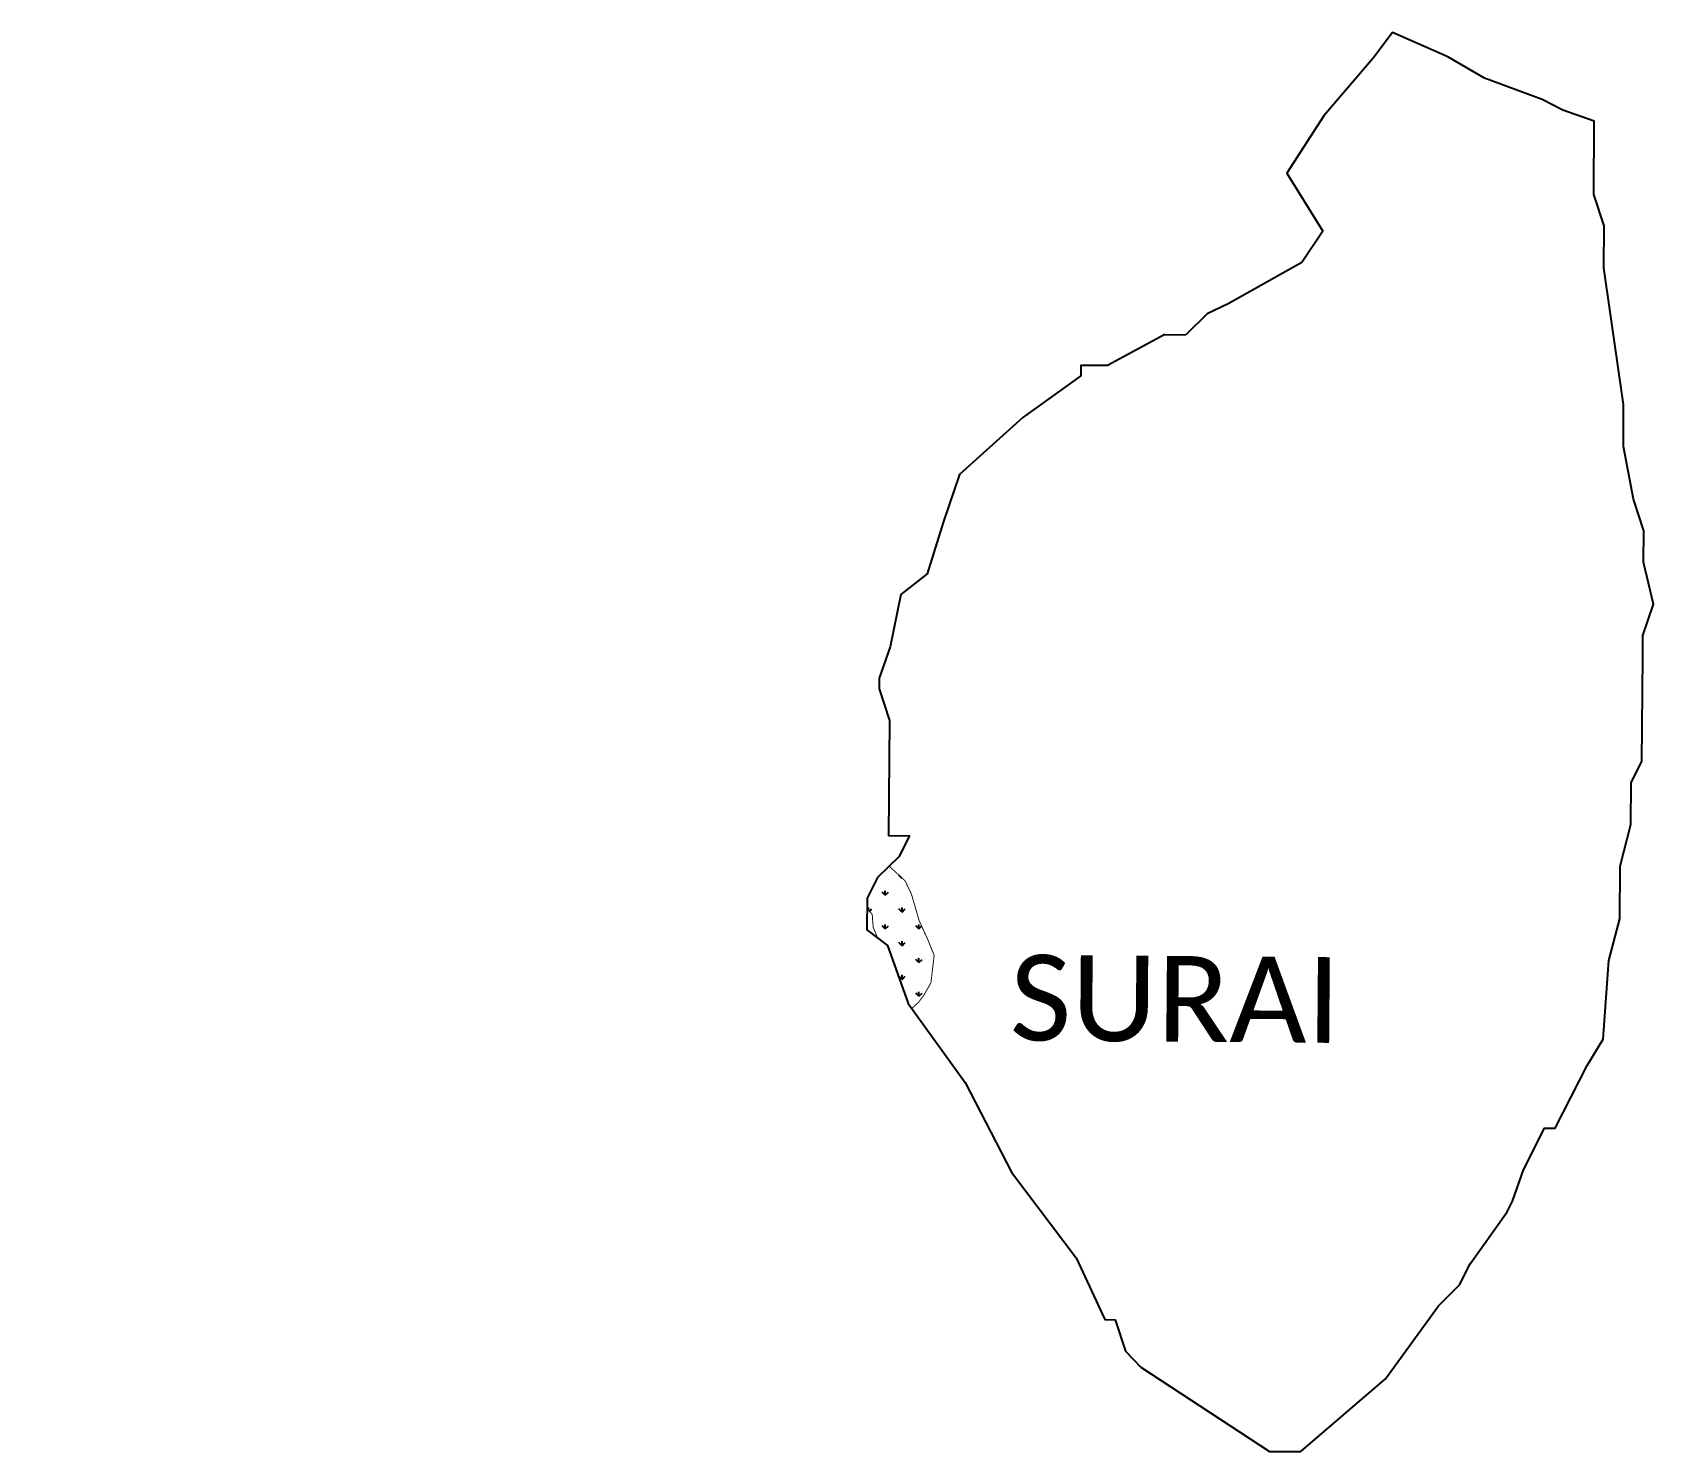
# Model space of a CAD drawing. Header units: metres. Extents: x 279238 to 280968, y 2047120 to 2048635.
import ezdxf

# ---------------------------------------------------------------- set-up
doc = ezdxf.new("R2010")
doc.units = ezdxf.units.M
for name, color, linetype in [('MANGROOVE BUFFER ZONE', 120, 'Continuous'), ('village', 3, 'Continuous'), ('VILLAGE NAME', 250, 'Continuous')]:
    doc.layers.add(name, color=color, linetype=linetype)
doc.styles.get("Standard").update_dxf_attribs({"font": 'simplex.shx'})

msp = doc.modelspace()

# ---------------------------------------------------------------- hatches: boundary and pattern name
at = {"layer": 'MANGROOVE BUFFER ZONE'}
h = msp.add_hatch(dxfattribs=at)
h.set_pattern_fill('GRASS', color=256)
h.paths.add_polyline_path([(279325.9, 2047218.2), (279318.6, 2047216.2), (279307.6, 2047212.4), (279295.4, 2047211.2), (279265.7, 2047212.3), (279262.4, 2047212.7), (279258.5, 2047214.2), (279255.9, 2047215.6), (279251, 2047217.6), (279243.2, 2047222.5), (279238.8, 2047226.3), (279237.8, 2047230.7), (279238.4, 2047235.1), (279239.7, 2047236.9), (279243.3, 2047241.4), (279247.7, 2047244.6), (279264.7, 2047245.2), (279283.9, 2047247.9), (279289.6, 2047248), (279296, 2047250.7), (279312.3, 2047250.7), (279341.4, 2047251.1), (279352.7, 2047247.2), (279355.4, 2047246.3), (279362.5, 2047243.8), (279364.6, 2047240.2), (279363.9, 2047236.7), (279361.1, 2047235), (279352.2, 2047230), (279333.1, 2047220.5)], flags=16)
h.paths.add_polyline_path([(280172.5, 2047598.4), (280176.3, 2047593.1), (280183.4, 2047599.3), (280189.4, 2047607.4), (280196.9, 2047620.5), (280200.3, 2047649.8), (280193.7, 2047666.2), (280184.2, 2047687), (280176.1, 2047715), (280169.3, 2047729.3), (280152.3, 2047744.9), (280140, 2047732.8), (280128.7, 2047710.6), (280128.4, 2047677), (280150.6, 2047660.1)])
h.paths.add_polyline_path([(280128.6, 2047699.9), (280128.4, 2047677), (280139.9, 2047668.3), (280135.2, 2047679.7), (280134.2, 2047693.5)])
h.paths.add_polyline_path([(279621.1, 2047263.1), (279621.2, 2047262.5), (279621.4, 2047262.9)])
h.paths.add_polyline_path([(279265.7, 2047212.3), (279262.4, 2047212.7), (279258.5, 2047214.2), (279255.9, 2047215.6), (279251, 2047217.6), (279243.2, 2047222.5), (279238.8, 2047226.3), (279237.8, 2047230.7), (279238.4, 2047235.1), (279239.7, 2047236.9), (279243.3, 2047241.4), (279247.7, 2047244.6), (279264.7, 2047245.2), (279283.9, 2047247.9), (279289.6, 2047248), (279296, 2047250.7), (279312.3, 2047250.7), (279341.4, 2047251.1), (279352.7, 2047247.2), (279355.4, 2047246.3), (279362.5, 2047243.8), (279364.6, 2047240.2), (279363.9, 2047236.7), (279361.1, 2047235), (279352.2, 2047230), (279333.1, 2047220.5), (279325.9, 2047218.2), (279318.6, 2047216.2), (279307.6, 2047212.4), (279295.4, 2047211.2)])

# ---------------------------------------------------------------- linework, layer by layer
at = {"color": 3, "flags": 128}
msp.add_lwpolyline([(280446.6, 2048312.1), (280469, 2048311.9)], dxfattribs=at)
at = {"layer": 'MANGROOVE BUFFER ZONE', "const_width": 1, "flags": 128}
for points in [[(280176.3, 2047593.1), (280183.4, 2047599.3), (280189.4, 2047607.4), (280196.9, 2047620.5), (280200.3, 2047649.8), (280193.7, 2047666.2), (280184.2, 2047687), (280176.1, 2047715), (280169.3, 2047729.3), (280152.3, 2047744.9)], [(280128.6, 2047699.9), (280134.2, 2047693.5), (280135.2, 2047679.7), (280139.9, 2047668.3)]]:
    msp.add_lwpolyline(points, dxfattribs=at)
at = {"layer": 'village', "color": 3}
msp.add_lwpolyline([(280446.6, 2048312.1), (280385.5, 2048279), (280356.9, 2048279.2), (280356.8, 2048268), (280295, 2048223.8), (280227.3, 2048162.8), (280210.2, 2048112.6), (280192.9, 2048056.8), (280164.8, 2048034.7), (280153.2, 2047978.8), (280141.7, 2047945.4), (280141.6, 2047934.2), (280152.6, 2047900.5), (280151.6, 2047777.5), (280173.9, 2047777.3), (280162.6, 2047755), (280140, 2047732.8), (280128.7, 2047710.6), (280128.4, 2047677), (280150.6, 2047660.1), (280172.5, 2047598.4), (280233.4, 2047514), (280282.9, 2047418.5), (280351.8, 2047326.9), (280382.4, 2047261.1), (280393.6, 2047261), (280404.5, 2047227.4), (280421.1, 2047210.5), (280558.2, 2047120.5), (280591.8, 2047120.3), (280682, 2047198), (280738.6, 2047275.9), (280761.1, 2047298.2), (280772.5, 2047320.5), (280812.1, 2047376.2), (280817.8, 2047387.3), (280829.3, 2047420.8), (280851.9, 2047465.4), (280863.2, 2047465.4), (280880.2, 2047498.8), (280897.3, 2047532.3), (280914.3, 2047560.2), (280920.6, 2047644.1), (280932.1, 2047688.8), (280932.5, 2047744.8), (280944.1, 2047789.5), (280944.4, 2047834.3), (280955.8, 2047856.6), (280956.7, 2047968.5), (280956.8, 2047990.9), (280968.3, 2048024.4), (280957.4, 2048069.3), (280957.7, 2048102.9), (280946.8, 2048136.6), (280936, 2048192.7), (280936.3, 2048237.5), (280915.1, 2048383.2), (280915.4, 2048428), (280904.4, 2048461.7), (280905, 2048540), (280871.5, 2048551.5), (280849.2, 2048562.9), (280787.8, 2048585.7), (280748.8, 2048608.4), (280689.7, 2048634.5), (280668.8, 2048607.1), (280616.3, 2048545.6), (280576.7, 2048484.4), (280615.3, 2048422.6), (280592.7, 2048389.2), (280514, 2048345.1), (280491.6, 2048334.1), (280469, 2048311.9)], dxfattribs=at)

# ---------------------------------------------------------------- texts
at = {"layer": 'VILLAGE NAME', "insert": (280281.7, 2047650.5), "char_height": 91.425, "attachment_point": 1, "rotation": 359.5442}
msp.add_mtext_dynamic_manual_height_columns('{\\fCalibri|b0|i0|c0|p34;SURAI}', width=798.716, gutter_width=457.1, heights=[0], dxfattribs=at)

doc.saveas('drawing.dxf')
